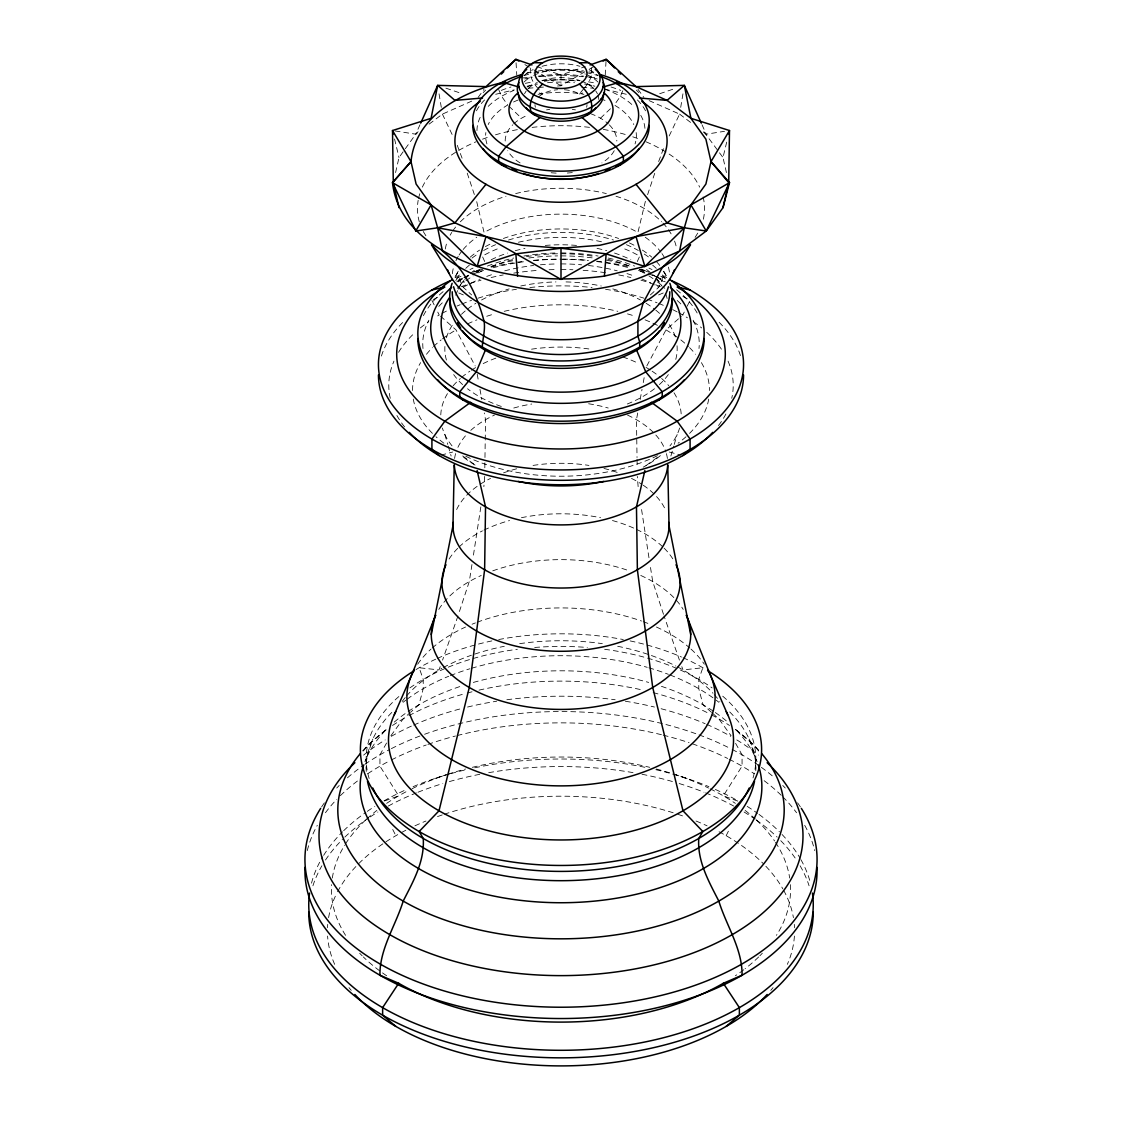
<?xml version="1.0" encoding="UTF-8"?>
<svg xmlns="http://www.w3.org/2000/svg" width="1122" height="1122" viewBox="0 0 1122 1122"><rect width="100%" height="100%" fill="white"/><g stroke="black" fill="none" stroke-linecap="round" stroke-linejoin="round"><path stroke-width="0.75" stroke-dasharray="5 3.75" d="M484.69 476.415L483.863 486.625M484.816 467.818L484.942 459.235M484.97 457.51L485.531 419.712L484.297 412.966M605.221 75.062L606.146 59.326M480.833 506.906L473.035 557.746M471.969 564.548L469.277 581.561L458.491 614.323M680.703 107.361L682.947 93.841M637.703 412.966L636.469 419.712L637.03 457.51M640.171 399.474L642.022 389.348M643.257 382.602L644.799 374.159M530.72 68.077C528.883 75.202 532.768 82.551 537.438 87.768M395.575 172.564L398.997 157.529L414.775 135.552M726.425 172.564L723.003 157.529L727.449 138.974M670.872 456.023L673.775 446.079M674.252 444.424L677.155 434.48M366.978 756.747L372.799 739.089M457.958 615.964L442.559 660.115M645.388 201.287L637.913 232.535A108.764 62.79 0 0 0 484.087 232.535L476.612 201.287M647.604 194.667L654.771 173.153M658.642 161.568L664.729 145.299M440.189 666.65L439.011 669.918L419.151 667.744L423.232 679.371L423.232 688.656L418.969 704.756L410.47 712.358M622.794 90.77L620.41 96.31L614.295 105.033A75.37 43.506 0 0 1 633.79 124.542M419.993 124.724L415.757 134.177L394.173 130.797M637.282 261.538L639.708 256.181A111.302 64.263 0 0 0 623.215 248.341M669.189 135.944L679.595 114.121L646.44 99.423M650.353 294.946L658.754 287.288L662.232 280.093L662.232 274.89A143.153 82.649 0 0 1 666.763 277.639M726.158 835.694L729.272 829.467M682.779 315.002L684.238 312.084M687.155 306.236L690.086 300.387M646.833 365.912L665.977 329.91L681.489 316.152M386.571 743.03L379.937 754.854L379.937 766.158L398.689 795.849L384.229 801.08M695.107 237.387L698.74 231.497M390.919 735.723L403.191 718.851L409.264 713.438M478.126 97.39L484.031 89.311M363.374 751.011L367.721 745.541L387.048 728.781A200.866 115.973 0 0 0 364.916 761.628M480.286 269.056L476.247 274.006A119.858 69.199 0 0 1 481.955 270.921M564.394 89.732A26.002 15.021 0 0 1 579.387 93.996L583.524 89.003M584.562 87.768C589.232 82.551 593.117 75.202 591.28 68.077M460.539 284.539L466.093 278.2M418.113 131.737L415.757 134.177L418.422 132.172M483.189 92.579L485.616 90.111M600.48 118.217L610.522 108.624M429.081 124.149L442.405 114.121L472.404 100.826M646.034 465.602L659.329 455.953M557.522 86.015L561 85.763L588.082 69.901M589.597 69.017L597.114 64.613M658.614 294.932L663.256 292.968M539.051 76.689L561 75.02L585.179 66.605M659.666 93.729L676.117 88.161M434.873 778.528L446.219 774.783A229.547 132.536 0 0 0 410.357 789.565M579.387 93.996L582.739 93.014M440.904 455.167L452.657 452.026M495.686 94.29L514.227 89.858M703.578 132.172L706.243 134.177L724.503 131.316M522.179 77.965L532.305 77.194M528.013 88.259L536.695 87.6M538.434 87.474L543.637 87.081M536.821 66.605L561 75.02L582.949 76.689M589.695 77.194L598.138 77.839M533.918 69.901L561 85.763L564.478 86.015M581.841 87.348L593.987 88.259M604.407 89.059L626.314 94.29M669.343 452.026L681.096 455.167M539.261 93.014L542.613 93.996L538.476 89.003M687.127 778.528L675.781 774.783A229.547 132.536 0 0 1 708.599 788.051M445.883 88.161L462.334 93.729M737.771 801.08L723.311 795.849L742.063 766.158L742.063 754.854L735.429 743.03M458.744 292.968L463.386 294.932M524.886 64.613L532.403 69.017M462.671 455.953L475.966 465.602A120.264 69.424 0 0 1 461.619 455.602M679.595 114.121L692.919 124.149M440.511 316.152L456.023 329.91L475.167 365.912M711.53 712.358L703.031 704.756L698.768 688.656L698.768 679.371L702.849 667.744L682.989 669.918L681.811 666.65M712.736 713.438L718.809 718.851L731.081 735.723M455.237 277.639A143.153 82.649 0 0 1 459.768 274.89L459.768 280.093L463.246 287.288L471.647 294.946M508.967 106.239L521.52 118.217M636.384 90.111L638.811 92.579M703.887 131.737L723.003 157.529M655.907 278.2L661.461 284.539M641.714 269.056L645.753 274.006M758.626 751.011L754.279 745.541L734.952 728.781A200.866 115.973 0 0 1 757.084 761.628M637.969 89.311L643.874 97.39M423.26 231.497L426.893 237.387M431.914 300.387L434.845 306.236M437.762 312.084L439.221 315.002A172.213 99.423 0 0 0 434.565 317.807M392.728 829.467L395.842 835.694M442.405 114.121L452.811 135.944M457.271 145.299L463.358 161.568M484.718 261.538L482.292 256.181A111.302 64.263 0 0 1 498.785 248.341M702.007 124.724L706.243 134.177M498.617 89.395L501.59 96.31L507.705 105.033A75.37 43.506 0 0 0 488.21 124.542M679.441 660.115L664.042 615.964M467.229 173.153L474.396 194.667M749.201 739.089L755.022 756.747M663.509 614.323L652.724 581.561L650.031 564.548M444.845 434.48L447.748 444.424M448.225 446.079L451.128 456.023M394.551 138.974L398.997 157.529M477.201 374.159L478.743 382.602M479.978 389.348L481.829 399.474M439.053 93.841L441.297 107.361M648.965 557.746L641.167 506.906M638.138 486.625L637.31 476.415M516.064 62.818L516.779 75.062M637.058 459.235L637.184 467.818M755.835 758.921L755.835 768.191M561 75.02L561 85.763M366.165 758.921L366.165 768.191M794.404 936.057A233.572 134.85 0 0 1 787.335 964.345M773.044 987.598A233.572 134.85 0 0 1 770.744 990.375M351.256 990.375A233.572 134.85 0 0 1 348.956 987.598M334.665 964.345A233.572 134.85 0 0 1 327.596 936.057M327.498 927.712A233.572 134.85 0 0 1 327.722 924.374M328.592 917.642A233.572 134.85 0 0 1 336.81 893.224M337.568 891.752A233.572 134.85 0 0 1 356.137 866.282M358.717 863.631A233.572 134.85 0 0 1 400.049 833.337M401.466 832.552A233.572 134.85 0 0 1 405.841 830.252M414.916 825.834A233.572 134.85 0 0 1 425.995 821.009M437.496 816.592A233.572 134.85 0 0 1 442.531 814.838M444.214 814.263A233.572 134.85 0 0 1 674.687 813.254M677.786 814.263A233.572 134.85 0 0 1 684.504 816.592M696.005 821.009A233.572 134.85 0 0 1 707.084 825.834M719.09 831.781A233.572 134.85 0 0 1 763.283 863.631M765.863 866.282A233.572 134.85 0 0 1 782.833 888.834M783.647 890.293A233.572 134.85 0 0 1 793.408 917.642M794.278 924.374A233.572 134.85 0 0 1 794.502 927.712M312.926 885.777A252.254 145.636 0 0 1 321.902 865.777M325.492 860.013A252.254 145.636 0 0 1 342.547 839.368M344.833 837.124A252.254 145.636 0 0 1 368.787 817.882M370.274 816.872A252.254 145.636 0 0 1 377.904 812.005M388.338 806.017A252.254 145.636 0 0 1 416.36 792.875M418.015 792.216A252.254 145.636 0 0 1 442.839 783.521M449.361 781.585A252.254 145.636 0 0 1 479.978 774.264M488.701 772.665A252.254 145.636 0 0 1 633.299 772.665M642.022 774.264A252.254 145.636 0 0 1 672.639 781.585M679.161 783.521A252.254 145.636 0 0 1 703.985 792.216M705.64 792.875A252.254 145.636 0 0 1 733.662 806.017M744.096 812.005A252.254 145.636 0 0 1 754.685 818.892M756.144 819.902A252.254 145.636 0 0 1 777.167 837.124M780.758 840.687A252.254 145.636 0 0 1 796.508 860.013M800.098 865.777A252.254 145.636 0 0 1 809.074 885.777M311.509 883.168A252.254 145.636 0 0 1 322.757 856.787M323.641 855.343A252.254 145.636 0 0 1 342.547 831.823M343.683 830.701A252.254 145.636 0 0 1 365.856 812.37M367.315 811.346A252.254 145.636 0 0 1 374.804 806.381M384.033 800.856A252.254 145.636 0 0 1 406.641 789.453M413.078 786.676A252.254 145.636 0 0 1 449.361 774.04M451.016 773.577A252.254 145.636 0 0 1 466.177 769.692M474.774 767.785A252.254 145.636 0 0 1 647.226 767.785M655.823 769.692A252.254 145.636 0 0 1 670.984 773.577M672.639 774.04A252.254 145.636 0 0 1 708.922 786.676M715.359 789.453A252.254 145.636 0 0 1 737.967 800.856M747.196 806.381A252.254 145.636 0 0 1 757.588 813.394M759.019 814.418A252.254 145.636 0 0 1 779.453 831.823M782.034 834.459A252.254 145.636 0 0 1 800.098 858.232M800.926 859.676A252.254 145.636 0 0 1 810.491 883.168M790.393 884.641A229.547 132.536 0 0 1 776.424 935.341M762.343 953.223A229.547 132.536 0 0 1 759.804 955.832M758.682 956.926A229.547 132.536 0 0 1 745.134 968.693M743.802 969.731A229.547 132.536 0 0 1 735.373 975.761M386.627 975.761A229.547 132.536 0 0 1 380.947 971.764M379.573 970.754A229.547 132.536 0 0 1 363.318 956.926M362.196 955.832A229.547 132.536 0 0 1 359.657 953.223M345.576 935.341A229.547 132.536 0 0 1 331.607 884.641M332.322 878.035A229.547 132.536 0 0 1 344.678 845.203M345.576 843.786A229.547 132.536 0 0 1 365.604 820.014M366.768 818.92A229.547 132.536 0 0 1 376.866 810.421M386.627 803.366A229.547 132.536 0 0 1 408.843 790.323M447.79 774.264A229.547 132.536 0 0 1 465.602 769.019M472.306 767.322A229.547 132.536 0 0 1 649.694 767.322M656.398 769.019A229.547 132.536 0 0 1 671.054 773.254M710.128 788.808A229.547 132.536 0 0 1 735.373 803.366M745.134 810.421A229.547 132.536 0 0 1 755.232 818.92M756.396 820.014A229.547 132.536 0 0 1 774.559 840.953M775.498 842.37A229.547 132.536 0 0 1 789.678 878.035M307.316 850.56A256.068 147.838 0 0 1 317.288 825.343M325.436 812.749A256.068 147.838 0 0 1 336.726 799.355M340.359 795.68A256.068 147.838 0 0 1 357.848 780.702M367.792 773.675A256.068 147.838 0 0 1 389.895 760.716M391.368 759.959A256.068 147.838 0 0 1 426.248 744.994M427.917 744.391A256.068 147.838 0 0 1 455.49 736.004M457.145 735.569A256.068 147.838 0 0 1 661.517 734.728M663.186 735.148A256.068 147.838 0 0 1 689.034 742.666M692.4 743.816A256.068 147.838 0 0 1 727.645 758.458M729.146 759.201A256.068 147.838 0 0 1 754.208 773.675M764.152 780.702A256.068 147.838 0 0 1 781.641 795.68M782.763 796.788A256.068 147.838 0 0 1 796.564 812.749M804.712 825.343A256.068 147.838 0 0 1 814.684 850.56M321.565 806.984A256.068 147.838 0 0 1 324.426 802.805M336.726 788.037A256.068 147.838 0 0 1 339.237 785.47M347.427 777.827A256.068 147.838 0 0 1 363.444 765.33M364.874 764.334A256.068 147.838 0 0 1 389.895 749.398M391.368 748.64A256.068 147.838 0 0 1 422.924 734.882M424.579 734.279A256.068 147.838 0 0 1 697.421 734.279M699.076 734.882A256.068 147.838 0 0 1 730.632 748.64M732.105 749.398A256.068 147.838 0 0 1 759.973 766.326M761.389 767.35A256.068 147.838 0 0 1 774.573 777.827M782.763 785.47A256.068 147.838 0 0 1 785.274 788.037M797.574 802.805A256.068 147.838 0 0 1 800.435 806.984M363.626 755.092A241.987 139.703 0 0 1 385.197 739.917M391.283 736.327A241.987 139.703 0 0 1 412.111 725.78M413.695 725.078A241.987 139.703 0 0 1 460.89 708.725M467.551 707.042A241.987 139.703 0 0 1 496.639 701.236M506.849 699.749A241.987 139.703 0 0 1 615.151 699.749M625.361 701.236A241.987 139.703 0 0 1 654.449 707.042M661.11 708.725A241.987 139.703 0 0 1 705.135 723.69M706.72 724.377A241.987 139.703 0 0 1 730.717 736.327M736.803 739.917A241.987 139.703 0 0 1 758.374 755.092M362.658 750.899A223.18 128.848 0 0 1 386.725 729.468M392.504 725.471A223.18 128.848 0 0 1 407.482 716.439M408.941 715.654A223.18 128.848 0 0 1 465.532 693.508M467.187 693.059A223.18 128.848 0 0 1 472.208 691.755M478.996 690.128A223.18 128.848 0 0 1 643.004 690.128M653.144 692.611A223.18 128.848 0 0 1 710.086 714.083M711.572 714.868A223.18 128.848 0 0 1 729.496 725.471M735.275 729.468A223.18 128.848 0 0 1 759.342 750.899M394.271 722.091A200.866 115.973 0 0 1 406.669 712.54M408.142 711.53A200.866 115.973 0 0 1 460.567 686.327M473.33 682.428A200.866 115.973 0 0 1 648.67 682.428M661.433 686.327A200.866 115.973 0 0 1 713.858 711.53M715.331 712.54A200.866 115.973 0 0 1 727.729 722.091M729.735 711.951A194.835 112.495 0 0 1 755.751 771.445M366.249 771.445A194.835 112.495 0 0 1 392.265 711.951M403.093 702.302A194.835 112.495 0 0 1 405.743 700.226M407.104 699.216A194.835 112.495 0 0 1 448.744 676.257M450.357 675.612A194.835 112.495 0 0 1 469.908 668.754M471.521 668.277A194.835 112.495 0 0 1 647.226 667.324M648.853 667.8A194.835 112.495 0 0 1 668.375 674.336M670.016 674.967A194.835 112.495 0 0 1 714.896 699.216M716.257 700.226A194.835 112.495 0 0 1 718.907 702.302M722.722 696.187A194.835 112.495 0 0 1 752.862 778.472M369.138 778.472A194.835 112.495 0 0 1 399.278 696.187M409.881 687.912A194.835 112.495 0 0 1 517.354 649.287M534.689 647.464A194.835 112.495 0 0 1 587.311 647.464M604.646 649.287A194.835 112.495 0 0 1 712.119 687.912M415.982 669.61A200.6 115.818 0 0 1 435.687 659.189M437.271 658.474A200.6 115.818 0 0 1 491.857 640.914M498.715 639.54A200.6 115.818 0 0 1 623.285 639.54M630.143 640.914A200.6 115.818 0 0 1 681.503 657.043M683.116 657.744A200.6 115.818 0 0 1 706.019 669.61M402.125 701.516A172.522 99.606 0 0 1 405.421 697.309M406.585 695.935A172.522 99.606 0 0 1 441.802 668.347M443.218 667.576A172.522 99.606 0 0 1 471.394 655.234M474.746 654.098A172.522 99.606 0 0 1 504.311 646.286M519.682 643.649A172.522 99.606 0 0 1 602.318 643.649M617.689 646.286A172.522 99.606 0 0 1 675.893 666.047M677.351 666.805A172.522 99.606 0 0 1 712.975 693.214M714.209 694.56A172.522 99.606 0 0 1 719.875 701.516M417.665 664.21A154.121 88.975 0 0 1 430.988 649.105M432.208 648.025A154.121 88.975 0 0 1 465.574 627.03M472.082 624.225A154.121 88.975 0 0 1 475.405 622.906M477.102 622.261A154.121 88.975 0 0 1 641.504 621.027M643.201 621.63A154.121 88.975 0 0 1 649.918 624.225M656.426 627.03A154.121 88.975 0 0 1 689.792 648.025M691.012 649.105A154.121 88.975 0 0 1 704.336 664.21M438.8 609.4A129.717 74.894 0 0 1 481.24 575.46M492.74 570.846A129.717 74.894 0 0 1 629.26 570.846M640.76 575.46A129.717 74.894 0 0 1 683.2 609.4M449.095 559.037A119.072 68.751 0 0 1 457.874 548.167M458.996 547.073A119.072 68.751 0 0 1 482.46 530.86M483.947 530.131A119.072 68.751 0 0 1 509.542 520.538M521.45 517.691A119.072 68.751 0 0 1 600.551 517.691M612.458 520.538A119.072 68.751 0 0 1 635.038 528.7M636.553 529.402A119.072 68.751 0 0 1 663.004 547.073M664.126 548.167A119.072 68.751 0 0 1 672.905 559.037M456.654 509.528A108.021 62.369 0 0 1 478.729 485.251M480.16 484.297A108.021 62.369 0 0 1 490.51 478.407M503.554 472.853A108.021 62.369 0 0 1 518.027 468.449M533.048 465.42A108.021 62.369 0 0 1 588.952 465.42M603.973 468.449A108.021 62.369 0 0 1 618.446 472.853M631.49 478.407A108.021 62.369 0 0 1 641.84 484.297M643.271 485.251A108.021 62.369 0 0 1 665.346 509.528M454.606 458.463A106.716 61.612 0 0 1 456.612 450.455M457.916 447.341A106.716 61.612 0 0 1 466.149 435.041M470.777 430.371A106.716 61.612 0 0 1 494.451 415.112M513.764 408.029A106.716 61.612 0 0 1 531.716 404.032M588.615 403.766A106.716 61.612 0 0 1 608.236 408.029M627.549 415.112A106.716 61.612 0 0 1 653.425 432.475M655.851 435.041A106.716 61.612 0 0 1 665.935 452.04M666.412 453.639A106.716 61.612 0 0 1 667.394 458.463M679.595 428.029A120.264 69.424 0 0 1 669.974 445.855M660.381 455.602A120.264 69.424 0 0 1 643.229 467.173M452.026 445.855A120.264 69.424 0 0 1 442.405 428.029M440.778 414.86A120.264 69.424 0 0 1 447.987 392.77M453.162 385.772A120.264 69.424 0 0 1 460.371 378.493M461.619 377.413A120.264 69.424 0 0 1 469.866 371.2M471.352 370.218A120.264 69.424 0 0 1 475.966 367.413M483.175 363.57A120.264 69.424 0 0 1 495.868 358.142M531.548 349.18A120.264 69.424 0 0 1 590.452 349.18M622.808 356.95A120.264 69.424 0 0 1 638.825 363.57M646.034 367.413A120.264 69.424 0 0 1 650.648 370.218M652.134 371.2A120.264 69.424 0 0 1 660.381 377.413M661.629 378.493A120.264 69.424 0 0 1 668.838 385.772M674.013 392.77A120.264 69.424 0 0 1 681.222 414.86M708.711 399.109A148.469 85.721 0 0 1 689.567 433.373M686.033 436.738A148.469 85.721 0 0 1 678.081 443.218M657.45 455.672A148.469 85.721 0 0 1 464.55 455.672M443.919 443.218A148.469 85.721 0 0 1 435.967 436.738M432.433 433.373A148.469 85.721 0 0 1 413.289 399.109M412.531 390.512A148.469 85.721 0 0 1 420.61 362.63M426.458 354.272A148.469 85.721 0 0 1 432.433 347.652M433.569 346.53A148.469 85.721 0 0 1 441.142 339.924M442.517 338.858A148.469 85.721 0 0 1 456.023 329.91M467.551 323.907A148.469 85.721 0 0 1 476.934 319.854M486.766 316.278A148.469 85.721 0 0 1 494.507 313.88M504.185 311.327A148.469 85.721 0 0 1 617.815 311.327M627.493 313.88A148.469 85.721 0 0 1 635.234 316.278M645.066 319.854A148.469 85.721 0 0 1 651.377 322.505M652.92 323.206A148.469 85.721 0 0 1 657.45 325.352M665.977 329.91A148.469 85.721 0 0 1 679.483 338.858M680.858 339.924A148.469 85.721 0 0 1 688.431 346.53M689.567 347.652A148.469 85.721 0 0 1 695.542 354.272M701.39 362.63A148.469 85.721 0 0 1 709.469 390.512M728.052 361.144A172.213 99.423 0 0 1 731.74 398.296M725.906 413.976A172.213 99.423 0 0 1 717.435 426.893M404.565 426.893A172.213 99.423 0 0 1 396.094 413.976M390.26 398.296A172.213 99.423 0 0 1 393.948 361.144M398.562 352.294A172.213 99.423 0 0 1 415.322 332.28M420.343 327.947A172.213 99.423 0 0 1 428.618 321.719M441.998 313.445A172.213 99.423 0 0 1 449.263 309.644M456.949 306.082A172.213 99.423 0 0 1 460.118 304.735M461.717 304.076A172.213 99.423 0 0 1 471.549 300.345M478 298.2A172.213 99.423 0 0 1 516.429 289.28M529.921 287.512A172.213 99.423 0 0 1 592.079 287.512M605.571 289.28A172.213 99.423 0 0 1 644 298.2M647.114 299.209A172.213 99.423 0 0 1 657.043 302.786M658.67 303.417A172.213 99.423 0 0 1 665.051 306.082M672.737 309.644A172.213 99.423 0 0 1 677.141 311.902M678.586 312.659A172.213 99.423 0 0 1 687.435 317.807M693.382 321.719A172.213 99.423 0 0 1 701.657 327.947M706.678 332.28A172.213 99.423 0 0 1 723.438 352.294M381.41 356.025A182.549 105.398 0 0 1 402.91 322.224M433.316 299.588A182.549 105.398 0 0 1 439.109 296.46M461.282 286.629A182.549 105.398 0 0 1 466.331 284.806M469.725 283.642A182.549 105.398 0 0 1 481.043 280.177M491.141 277.541A182.549 105.398 0 0 1 503.245 274.932M513.75 273.109A182.549 105.398 0 0 1 538.869 270.304M549.107 269.743A182.549 105.398 0 0 1 557.62 269.546M561 269.518A182.549 105.398 0 0 1 572.893 269.743M583.131 270.304A182.549 105.398 0 0 1 608.25 273.109M618.755 274.932A182.549 105.398 0 0 1 630.859 277.541M640.957 280.177A182.549 105.398 0 0 1 650.69 283.123M655.669 284.806A182.549 105.398 0 0 1 660.718 286.629M682.891 296.46A182.549 105.398 0 0 1 688.684 299.588M719.09 322.224A182.549 105.398 0 0 1 740.59 356.025M456.331 278.172A182.549 105.398 0 0 1 461.282 276.236M472.895 272.211A182.549 105.398 0 0 1 482.698 269.308M491.141 267.148A182.549 105.398 0 0 1 525.334 261.16M533.777 260.304A182.549 105.398 0 0 1 561 259.126M562.683 259.126A182.549 105.398 0 0 1 588.223 260.304M596.666 261.16A182.549 105.398 0 0 1 630.859 267.148M639.302 269.308A182.549 105.398 0 0 1 649.105 272.211M660.718 276.236A182.549 105.398 0 0 1 665.669 278.172M457.888 280.276A164.303 94.851 0 0 1 462.545 278.186M464.129 277.513A164.303 94.851 0 0 1 470.581 274.932M472.208 274.315A164.303 94.851 0 0 1 483.512 270.486M493.161 267.737A164.303 94.851 0 0 1 515.054 263.053M518.476 262.506A164.303 94.851 0 0 1 525.11 261.566M533.567 260.599A164.303 94.851 0 0 1 557.592 259.294M561 259.266A164.303 94.851 0 0 1 588.433 260.599M596.89 261.566A164.303 94.851 0 0 1 628.839 267.737M638.488 270.486A164.303 94.851 0 0 1 646.482 273.123M648.137 273.712A164.303 94.851 0 0 1 654.673 276.194M656.272 276.853A164.303 94.851 0 0 1 664.112 280.276M677.043 345.758A116.169 67.068 0 0 1 675.57 360.064M668.333 374.594A116.169 67.068 0 0 1 659.385 384.594M654.477 388.745A116.169 67.068 0 0 1 623.93 405.308M501.296 406.459A116.169 67.068 0 0 1 467.523 388.745M462.615 384.594A116.169 67.068 0 0 1 453.667 374.594M446.43 360.064A116.169 67.068 0 0 1 444.957 345.758M446.43 337.792A116.169 67.068 0 0 1 452.713 324.623M461.479 314.314A116.169 67.068 0 0 1 466.233 310.121M467.523 309.097A116.169 67.068 0 0 1 475.854 303.291M481.562 299.981A116.169 67.068 0 0 1 509.192 288.901M520.734 286.012A116.169 67.068 0 0 1 555.965 281.917M566.035 281.917A116.169 67.068 0 0 1 601.266 286.012M612.808 288.901A116.169 67.068 0 0 1 640.438 299.981M646.146 303.291A116.169 67.068 0 0 1 654.477 309.097M655.767 310.121A116.169 67.068 0 0 1 660.521 314.314M669.287 324.623A116.169 67.068 0 0 1 675.57 337.792M693.115 320.219A138.244 79.816 0 0 1 698.992 348.521M423.008 348.521A138.244 79.816 0 0 1 428.885 320.219M438.786 306.418A138.244 79.816 0 0 1 444.789 300.5M463.246 287.288A138.244 79.816 0 0 1 480.09 279.013M486.752 276.405A138.244 79.816 0 0 1 495.012 273.6M504.746 270.823A138.244 79.816 0 0 1 533.567 265.493M540.383 264.806A138.244 79.816 0 0 1 557.578 263.936M561 263.908A138.244 79.816 0 0 1 581.617 264.806M588.433 265.493A138.244 79.816 0 0 1 617.254 270.823M626.988 273.6A138.244 79.816 0 0 1 635.248 276.405M641.91 279.013A138.244 79.816 0 0 1 658.754 287.288M677.211 300.5A138.244 79.816 0 0 1 683.214 306.418M423.429 315.661A143.153 82.649 0 0 1 445.434 289.757M456.724 281.903A143.153 82.649 0 0 1 462.573 278.508M464.017 277.737A143.153 82.649 0 0 1 469.978 274.736M476.233 271.931A143.153 82.649 0 0 1 482.74 269.322M490.959 266.447A143.153 82.649 0 0 1 515.447 260.178M528.869 257.99A143.153 82.649 0 0 1 557.62 255.9M561 255.886A143.153 82.649 0 0 1 593.131 257.99M606.553 260.178A143.153 82.649 0 0 1 631.041 266.447M639.26 269.322A143.153 82.649 0 0 1 645.767 271.931M652.022 274.736A143.153 82.649 0 0 1 655.052 276.222M656.524 276.98A143.153 82.649 0 0 1 665.276 281.903M676.566 289.757A143.153 82.649 0 0 1 698.571 315.661M469.978 269.546A143.153 82.649 0 0 1 473.063 268.116M648.937 268.116A143.153 82.649 0 0 1 652.022 269.546M458.351 281.832A130.278 75.216 0 0 1 462.699 278.775M464.213 277.793A130.278 75.216 0 0 1 468.884 274.946M474.704 271.79A130.278 75.216 0 0 1 479.318 269.546M487.411 266.068A130.278 75.216 0 0 1 494.157 263.586M495.868 262.997A130.278 75.216 0 0 1 513.666 258.06M523.862 256.04A130.278 75.216 0 0 1 557.62 252.955M561 252.927A130.278 75.216 0 0 1 598.138 256.04M608.334 258.06A130.278 75.216 0 0 1 634.589 266.068M642.682 269.546A130.278 75.216 0 0 1 647.296 271.79M653.116 274.946A130.278 75.216 0 0 1 657.787 277.793M659.301 278.775A130.278 75.216 0 0 1 663.649 281.832M457.201 288.34A119.858 69.199 0 0 1 464.564 281.846M465.911 280.809A119.858 69.199 0 0 1 473.161 275.858M491.212 266.685A119.858 69.199 0 0 1 514.283 259.21M526.456 256.672A119.858 69.199 0 0 1 557.536 253.768M561 253.74A119.858 69.199 0 0 1 595.544 256.672M607.717 259.21A119.858 69.199 0 0 1 630.788 266.685M640.045 270.921A119.858 69.199 0 0 1 644.365 273.221M648.839 275.858A119.858 69.199 0 0 1 656.09 280.809M657.436 281.846A119.858 69.199 0 0 1 664.799 288.34M455.77 295.282A107.025 61.794 0 0 1 457.622 290.57M458.309 289.167A107.025 61.794 0 0 1 463.652 280.879M464.746 279.546A107.025 61.794 0 0 1 468.309 275.661M470.525 273.558A107.025 61.794 0 0 1 475.433 269.448M491.17 259.743A107.025 61.794 0 0 1 507.481 253.053M515.222 250.711A107.025 61.794 0 0 1 524.97 248.383M545.292 245.438A107.025 61.794 0 0 1 576.708 245.438M597.03 248.383A107.025 61.794 0 0 1 606.778 250.711M614.519 253.053A107.025 61.794 0 0 1 630.83 259.743M646.567 269.448A107.025 61.794 0 0 1 651.475 273.558M656.118 278.228A107.025 61.794 0 0 1 662.148 286.362M665.683 293.698A107.025 61.794 0 0 1 667.113 298.494M455.798 280.626A111.302 64.263 0 0 1 459.754 274.918M465.728 268.382A111.302 64.263 0 0 1 469.375 265.129M518.406 242.254A111.302 64.263 0 0 1 603.594 242.254M652.625 265.129A111.302 64.263 0 0 1 656.272 268.382M662.246 274.918A111.302 64.263 0 0 1 666.202 280.626M454.971 277.134A111.302 64.263 0 0 1 458.688 271.384M472.011 258.088A111.302 64.263 0 0 1 477.706 254.063M483.666 250.472A111.302 64.263 0 0 1 495.587 244.694M508.504 240.024A111.302 64.263 0 0 1 613.496 240.024M626.413 244.694A111.302 64.263 0 0 1 638.334 250.472M644.294 254.063A111.302 64.263 0 0 1 649.989 258.088M663.312 271.384A111.302 64.263 0 0 1 667.029 277.134M455.939 275.493A108.764 62.79 0 0 1 458.211 271.229M470.244 257.134A108.764 62.79 0 0 1 479.613 250.094M485.433 246.588A108.764 62.79 0 0 1 492.544 242.955M503.385 238.481A108.764 62.79 0 0 1 618.615 238.481M629.456 242.955A108.764 62.79 0 0 1 636.567 246.588M642.387 250.094A108.764 62.79 0 0 1 651.756 257.134M656.454 261.636A108.764 62.79 0 0 1 659.918 265.648M663.789 271.229A108.764 62.79 0 0 1 666.061 275.493M452.39 273.67A108.764 62.79 0 0 1 453.583 267.106M455.939 260.683A108.764 62.79 0 0 1 458.211 256.405M459.094 255.003A108.764 62.79 0 0 1 462.082 250.837M463.176 249.477A108.764 62.79 0 0 1 476.766 237.219M645.234 237.219A108.764 62.79 0 0 1 660.984 252.212M661.98 253.6A108.764 62.79 0 0 1 664.603 257.836M668.417 267.106A108.764 62.79 0 0 1 669.61 273.67M445.294 249A116.225 67.11 0 0 1 447.44 241.076M450.146 235.199A116.225 67.11 0 0 1 451.773 232.422M452.671 231.048A116.225 67.11 0 0 1 456.78 225.662M460.343 221.805A116.225 67.11 0 0 1 505.994 196.252M515.685 193.573A116.225 67.11 0 0 1 606.315 193.573M616.006 196.252A116.225 67.11 0 0 1 661.657 221.805M662.892 223.068A116.225 67.11 0 0 1 667.38 228.327M668.375 229.687A116.225 67.11 0 0 1 671.854 235.199M674.56 241.076A116.225 67.11 0 0 1 676.706 249M419.319 221.89A143.546 82.874 0 0 1 418.183 200.263M418.506 198.594A143.546 82.874 0 0 1 419.824 193.615M422.349 187.136A143.546 82.874 0 0 1 476.008 141.793M482.53 139.184A143.546 82.874 0 0 1 489.234 136.814M495.475 134.836A143.546 82.874 0 0 1 518.729 129.381M532.123 127.403A143.546 82.874 0 0 1 589.877 127.403M603.271 129.381A143.546 82.874 0 0 1 626.525 134.836M632.766 136.814A143.546 82.874 0 0 1 639.47 139.184M645.992 141.793A143.546 82.874 0 0 1 699.651 187.136M703.115 196.925A143.546 82.874 0 0 1 702.681 221.89M501.268 90.391A106.071 61.233 0 0 1 510.973 86.997M525.292 83.337A106.071 61.233 0 0 1 533.553 81.85M541.982 80.756A106.071 61.233 0 0 1 580.018 80.756M588.447 81.85A106.071 61.233 0 0 1 596.708 83.337M611.027 86.997A106.071 61.233 0 0 1 620.732 90.391M614.253 150.685A55.819 32.229 0 0 1 601.911 162.928M572.304 172.564A55.819 32.229 0 0 1 565.853 173.111M556.147 173.111A55.819 32.229 0 0 1 549.696 172.564M520.089 162.928A55.819 32.229 0 0 1 507.747 150.685M505.18 141.007A55.819 32.229 0 0 1 512.656 124.893M513.722 123.855A55.819 32.229 0 0 1 528.49 114.795M546.554 109.872A55.819 32.229 0 0 1 549.696 109.437M572.304 109.437A55.819 32.229 0 0 1 575.446 109.872M590.467 113.631A55.819 32.229 0 0 1 608.278 123.855M609.344 124.893A55.819 32.229 0 0 1 616.82 141.007M636.16 132.564A75.37 43.506 0 0 1 635.052 143.911M486.948 143.911A75.37 43.506 0 0 1 485.84 132.564M513.567 101.99A75.37 43.506 0 0 1 518.336 99.942M538.069 94.36A75.37 43.506 0 0 1 583.931 94.36M600.368 98.694A75.37 43.506 0 0 1 608.433 101.99M476.976 130.601A84.024 48.512 0 0 1 481.24 115.356M488.238 106.352A84.024 48.512 0 0 1 513.918 90.419M527.158 86.212A84.024 48.512 0 0 1 537.508 84.038M547.508 82.719A84.024 48.512 0 0 1 574.492 82.719M584.492 84.038A84.024 48.512 0 0 1 594.842 86.212M604.716 89.185A84.024 48.512 0 0 1 633.762 106.352M640.76 115.356A84.024 48.512 0 0 1 645.024 130.601M476.471 110.812A88.217 50.939 0 0 1 484.592 99.942M524.773 78.961A88.217 50.939 0 0 1 533.09 77.095M538.167 76.212A88.217 50.939 0 0 1 583.833 76.212M585.53 76.478A88.217 50.939 0 0 1 597.227 78.961M637.408 99.942A88.217 50.939 0 0 1 645.529 110.812M526.414 73.351A88.217 50.939 0 0 1 536.47 71.289M538.167 71.009A88.217 50.939 0 0 1 583.833 71.009M588.91 71.892A88.217 50.939 0 0 1 595.586 73.351M523.778 75.679A77.642 44.824 0 0 1 532.151 73.393M533.89 73.014A77.642 44.824 0 0 1 584.618 72.313M586.371 72.65A77.642 44.824 0 0 1 598.222 75.679M527.06 87.053A52.019 30.028 0 0 1 534.998 83.799M544.296 81.373A52.019 30.028 0 0 1 577.704 81.373M587.002 83.799A52.019 30.028 0 0 1 594.941 87.053M587.002 104.612A26.002 15.021 0 0 1 586.61 107.221M535.39 107.221A26.002 15.021 0 0 1 534.998 104.612M538.476 97.109A26.002 15.021 0 0 1 557.606 89.732M524.577 93.785A37.713 21.767 0 0 1 526.162 91.078M528.336 88.526A37.713 21.767 0 0 1 537.27 82.495M542.15 80.56A37.713 21.767 0 0 1 579.85 80.56M581.533 81.149A37.713 21.767 0 0 1 597.423 93.785M597.984 95.16A37.713 21.767 0 0 1 598.713 99.409M524.17 81.948A42.524 24.544 0 0 1 530.93 76.857M533.665 75.412A42.524 24.544 0 0 1 585.389 74.108M586.89 74.739A42.524 24.544 0 0 1 597.83 81.948M524.353 75.286A43.688 25.231 0 0 1 532.908 69.704M542.038 66.296A43.688 25.231 0 0 1 579.962 66.296M589.092 69.704A43.688 25.231 0 0 1 597.647 75.286"/><path stroke-width="1.5" d="M658.754 400.175L662.232 396.978L662.232 391.774L645.753 371.859L636.679 350.26L639.708 347.063L639.708 342.126L637.913 336.151L637.913 321.341L643.187 302.814L662.499 267.176L679.595 251.062L706.243 231.006L723.003 207.654L729.482 182.662L728.711 182.591L729.482 130.531L690.914 118.315L667.071 100.377L636.006 86.618L616.273 81.906M454.242 465.027L452.979 525.671L431.283 634.519M505.727 81.906C464.522 90.391 415.519 114.865 411.003 161.624L392.518 182.662C397.202 226.826 438.814 252.941 477.145 266.447C518.336 279.069 561.785 281.776 604.407 276.11L606.146 253.867L636.006 236.616L667.071 222.857L690.914 204.919L729.482 182.662L710.997 161.624L705.892 139.198L690.914 118.315L684.336 85.384L636.006 86.618L606.146 59.326L590.018 64.922M728.669 133.911L729.482 130.531L710.997 161.624L705.892 184.036L690.914 204.919L684.336 227.808L679.595 251.062L644.855 266.447L604.407 276.11M723.003 207.654L728.332 184.26M644.884 470.553L636.469 506.849L637.38 569.766L652.724 687.477L682.989 810.785L702.849 831.528L698.768 838.457C697.211 861.219 708.823 881.527 718.809 901.078C726.299 925.608 742.498 949.016 742.063 975.242L723.311 983.279A229.547 132.536 0 0 1 398.689 983.279L379.937 975.242C379.502 949.016 395.701 925.608 403.191 901.078C413.177 881.527 424.789 861.219 423.232 838.457L419.151 831.528L439.011 810.785L469.277 687.477L484.62 569.766L485.531 506.849L477.116 470.553M411.003 161.624L416.108 184.036L431.086 204.919L437.664 227.808L477.145 266.447L485.994 236.616L454.929 222.857L431.086 204.919L392.518 182.662L411.003 161.624L392.518 130.531L431.086 118.315L437.664 85.384L485.994 86.618L515.854 59.326L531.982 64.922M394.355 714.574L412.125 673.873L435.701 615.137A129.717 74.894 0 0 0 561 709.413A129.717 74.894 0 0 0 686.299 615.137L709.875 673.873L727.645 714.574M420.708 123.154L437.664 85.384L454.929 100.377L482.544 97.993M636.006 184.303L667.071 222.857L684.336 227.808L706.243 231.006L729.482 182.662M392.518 182.662L415.757 231.006L431.086 204.919M673.27 272.73L690.549 244.75M398.689 983.279L382.63 1007.626L382.63 1015.172L395.842 1026.406M485.994 184.303L454.929 222.857L437.664 227.808L415.757 231.006M542.613 84.038C535.152 90.952 527.943 100.868 530.93 111.583L534.338 114.809M501.338 74.108L503.764 71.64M507.382 67.951L515.854 59.326L518.869 61.093M463.246 400.175L459.768 396.978L459.768 391.774L476.247 371.859L485.321 350.26L482.292 347.063C482.614 338.451 485.489 330.205 484.087 321.341C477.201 294.763 464.34 268.298 442.405 251.062L437.664 227.808L485.994 236.616L522.179 245.269L561 248.228L606.146 253.867L644.855 266.447L684.336 227.808L636.006 236.616L599.821 245.269L561 248.228L515.854 253.867L477.145 266.447M587.662 114.809L591.07 111.583C594.057 100.868 586.848 90.952 579.387 84.038M539.977 117.487L506.106 146.702L498.617 156.224L498.617 161.428L501.59 164.906L506.176 166.154M726.158 1026.406L739.37 1015.172L739.37 1007.626L723.311 983.279M682.779 455.616L690.086 449.445L690.086 439.053L677.169 421.199L651.321 402.321M470.679 402.321L444.831 421.199L431.914 439.053L431.914 449.445L439.221 455.616M603.131 61.093L606.146 59.326L614.618 67.951M485.994 236.616L561 279.42L606.146 253.867M602.724 87.137L615.894 83.323L623.383 84.192M615.824 166.154L620.41 164.906L623.383 161.428L623.383 156.224L615.894 146.702L582.023 117.487M431.914 289.995L444.831 287.05A164.303 94.851 0 0 0 444.831 421.199A164.303 94.851 0 0 0 677.169 421.199A164.303 94.851 0 0 0 677.169 287.05L690.086 289.995M498.617 84.192L506.106 83.323L519.276 87.137M579.387 62.804L588.587 62.692M533.413 62.692L542.613 62.804M639.456 97.993L667.071 100.377L684.336 85.384L701.292 123.154M618.236 71.64L620.662 74.108M710.997 161.624L728.711 182.591M431.451 244.75L448.73 272.73M690.914 204.919L706.243 231.006M636.006 236.616L644.855 266.447M393.331 133.911L392.518 130.531L393.289 182.591M393.668 184.26L398.997 207.654M690.717 634.519L669.021 525.671L667.758 465.027M515.854 253.867L517.593 276.11M561 248.228L561 279.42M767.125 994.485A233.572 134.85 0 0 1 561 1065.9A233.572 134.85 0 0 1 354.875 994.485M813.254 912.186A252.254 145.636 0 0 1 561 1057.836A252.254 145.636 0 0 1 308.746 912.186M812.454 893.098A252.254 145.636 0 0 1 561 1050.29A252.254 145.636 0 0 1 309.546 893.098M816.998 867.362A256.068 147.838 0 0 1 561 1018.538A256.068 147.838 0 0 1 305.002 867.362M801.346 808.387A256.068 147.838 0 0 1 561 1007.219A256.068 147.838 0 0 1 320.654 808.387M767.111 762.722A241.987 139.703 0 0 1 718.262 942.101A241.987 139.703 0 0 1 403.738 942.101A241.987 139.703 0 0 1 354.889 762.722M761.726 753.633A223.18 128.848 0 0 1 561 938.819A223.18 128.848 0 0 1 360.274 753.633M758.276 764.938A200.866 115.973 0 0 1 561 902.733A200.866 115.973 0 0 1 363.724 764.938M754.517 781.249A194.835 112.495 0 0 1 561 880.686A194.835 112.495 0 0 1 367.483 781.249M749.201 788.023A194.835 112.495 0 0 1 561 871.401A194.835 112.495 0 0 1 372.799 788.023M707.575 670.563A200.6 115.818 0 0 1 701.236 832.454A200.6 115.818 0 0 1 420.764 832.454A200.6 115.818 0 0 1 414.425 670.563M726.2 711.643A172.522 99.606 0 0 1 561 839.957A172.522 99.606 0 0 1 395.8 711.643M707.744 669.708A154.121 88.975 0 0 1 561 785.877A154.121 88.975 0 0 1 414.256 669.708M676.019 564.745A119.072 68.751 0 0 1 561 651.279A119.072 68.751 0 0 1 445.981 564.745M668.88 522.417A108.021 62.369 0 0 1 561 588.026A108.021 62.369 0 0 1 453.12 522.417M667.688 464.887A106.716 61.612 0 0 1 561 524.9A106.716 61.612 0 0 1 454.312 464.887M603.748 481.394A120.264 69.424 0 0 1 518.252 481.394M712.708 432.377A172.213 99.423 0 0 1 561 484.746A172.213 99.423 0 0 1 409.292 432.377M743.549 374.916A182.549 105.398 0 0 1 561 480.314A182.549 105.398 0 0 1 378.451 374.916M672.134 280.907A182.549 105.398 0 0 1 695.598 435.729A182.549 105.398 0 0 1 426.402 435.729A182.549 105.398 0 0 1 449.866 280.907M684.392 379.727A138.244 79.816 0 0 1 561 423.541A138.244 79.816 0 0 1 437.608 379.727M704.153 338.535A143.153 82.649 0 0 1 561 421.185A143.153 82.649 0 0 1 417.847 338.535M669.694 279.546A143.153 82.649 0 0 1 659.61 393.247A143.153 82.649 0 0 1 462.39 393.247A143.153 82.649 0 0 1 452.306 279.546M670.283 287.19A130.278 75.216 0 0 1 646.454 384.902A130.278 75.216 0 0 1 475.546 384.902A130.278 75.216 0 0 1 451.717 287.19M672.709 297.863A119.858 69.199 0 0 1 561 392.139A119.858 69.199 0 0 1 449.291 297.863M664.378 322.561A107.025 61.794 0 0 1 661.279 328.143M659.385 330.892A107.025 61.794 0 0 1 561 368.353A107.025 61.794 0 0 1 462.615 330.892M460.721 328.143A107.025 61.794 0 0 1 457.622 322.561M672.162 298.284A111.302 64.263 0 0 1 561 365.884A111.302 64.263 0 0 1 449.838 298.284M669.862 283.305A111.302 64.263 0 0 1 561 360.947A111.302 64.263 0 0 1 452.138 283.305M669.764 291.748A108.764 62.79 0 0 1 561 354.538A108.764 62.79 0 0 1 452.236 291.748M668.417 286.769A108.764 62.79 0 0 1 561 339.728A108.764 62.79 0 0 1 453.583 286.769M674.56 269.645A116.225 67.11 0 0 1 561 322.463A116.225 67.11 0 0 1 447.44 269.645M690.002 244.933A143.546 82.874 0 0 1 561 291.454A143.546 82.874 0 0 1 431.998 244.933M641.784 101.317A106.071 61.233 0 0 1 633.972 185.453A106.071 61.233 0 0 1 488.028 185.453A106.071 61.233 0 0 1 480.216 101.317M609.961 168.889A75.37 43.506 0 0 1 605.291 171.007M598.685 173.489A75.37 43.506 0 0 1 523.315 173.489M516.709 171.007A75.37 43.506 0 0 1 512.039 168.889M639.091 148.511A84.024 48.512 0 0 1 561 179.113A84.024 48.512 0 0 1 482.909 148.511M649.217 125.412A88.217 50.939 0 0 1 561 176.336A88.217 50.939 0 0 1 472.783 125.412M600.438 74.641A88.217 50.939 0 0 1 629.708 152.157A88.217 50.939 0 0 1 492.292 152.157A88.217 50.939 0 0 1 521.562 74.641M599.821 76.198A77.642 44.824 0 0 1 620.466 143.826A77.642 44.824 0 0 1 501.534 143.826A77.642 44.824 0 0 1 522.179 76.198M603.622 92.593A52.019 30.028 0 0 1 595.572 132.242A52.019 30.028 0 0 1 526.428 132.242A52.019 30.028 0 0 1 518.378 92.593M595.838 107.754A37.713 21.767 0 0 1 561 121.19A37.713 21.767 0 0 1 526.162 107.754M603.524 94.22A42.524 24.544 0 0 1 561 118.764A42.524 24.544 0 0 1 518.476 94.22M595.305 69.438A42.398 24.474 0 0 1 589.359 102.018A42.398 24.474 0 0 1 532.641 102.018A42.398 24.474 0 0 1 526.695 69.438M603.201 82.495A43.688 25.231 0 0 1 561 114.248A43.688 25.231 0 0 1 518.799 82.495M541.491 98.133A39.018 22.524 0 0 0 600.018 78.624A39.018 22.524 0 0 0 541.491 59.115A39.018 22.524 0 0 0 541.491 98.133M547.999 86.436A26.002 15.021 0 0 0 587.002 73.421A26.002 15.021 0 0 0 547.999 60.42A26.002 15.021 0 0 0 547.999 86.436"/></g></svg>
